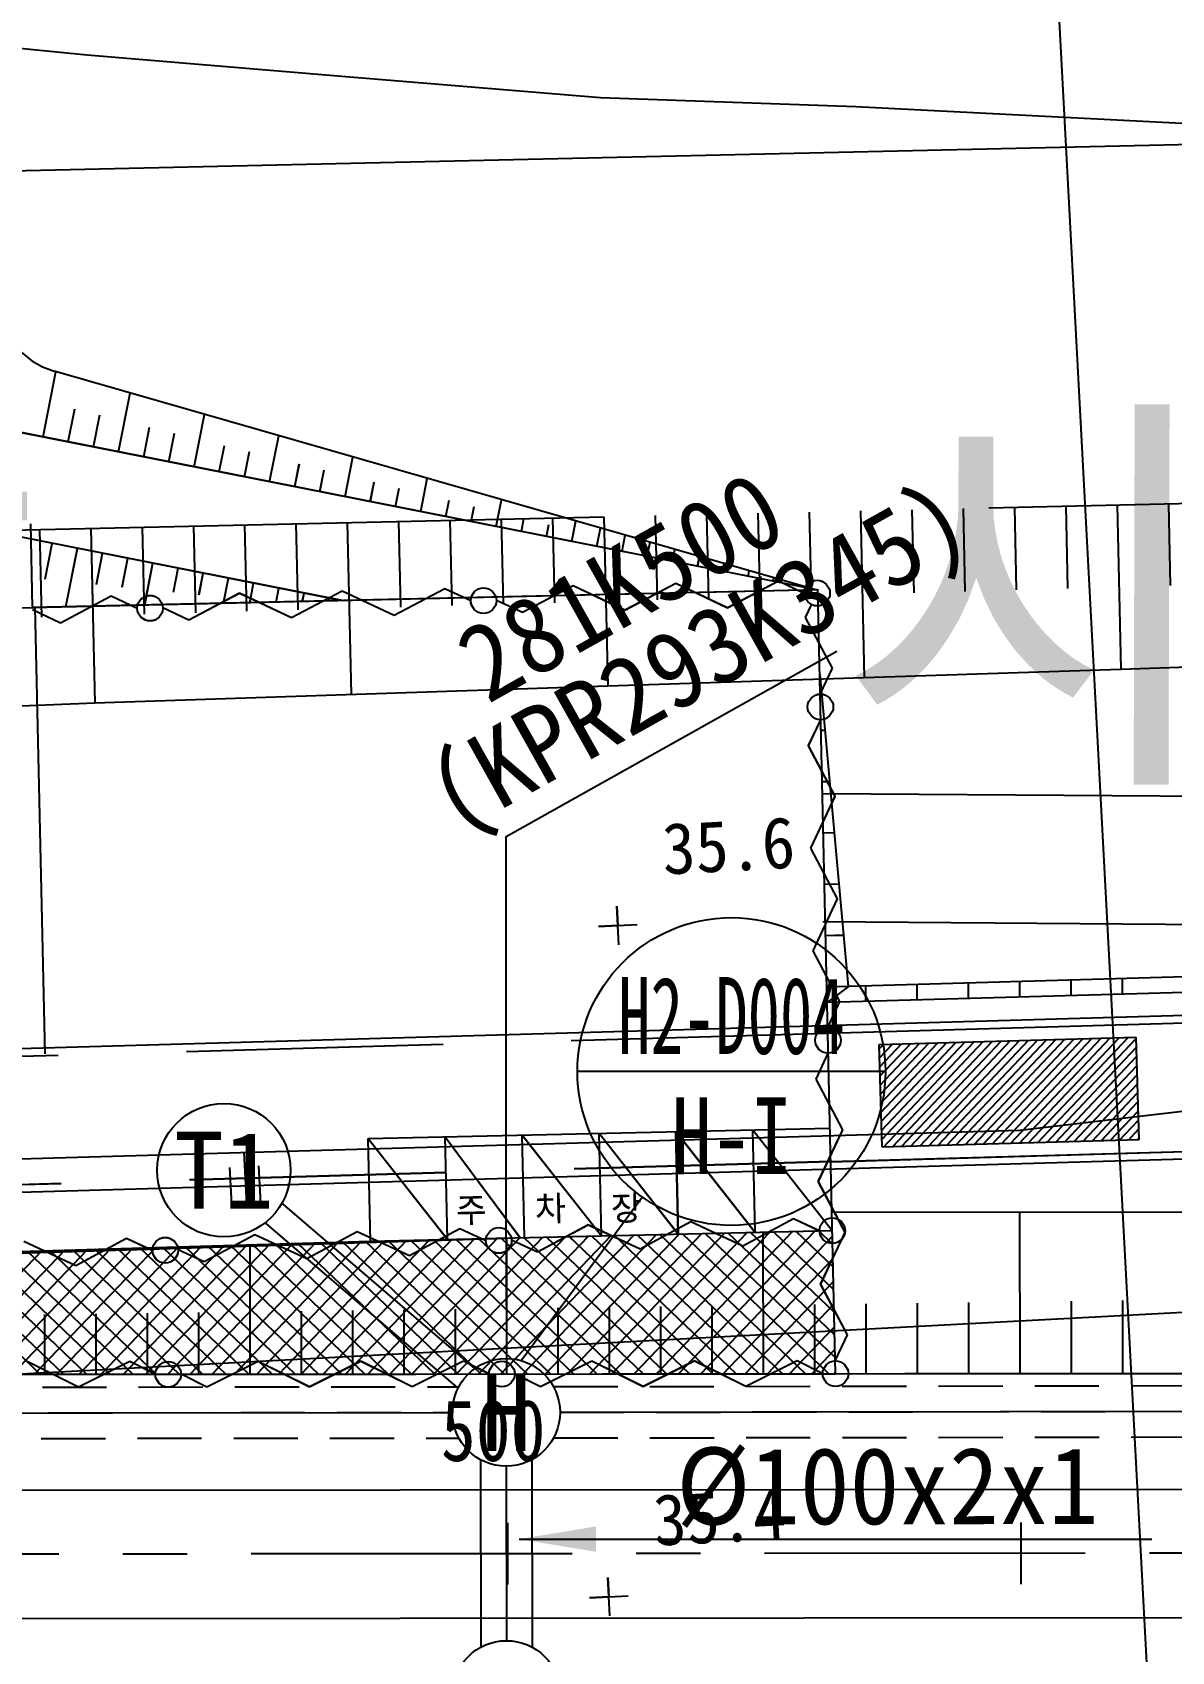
# Model space of a CAD drawing. Header units: millimetres. Extents: x 11366 to 12162, y 1103 to 1810.
# Drawn here: x 11800.7 to 11845.1, y 1483.6 to 1546.8 of the extents above; entities that cross this region are included whole.
import ezdxf
from ezdxf.enums import TextEntityAlignment as Align
from ezdxf.xclip import XClip

# ---------------------------------------------------------------- set-up
doc = ezdxf.new("R2010")
doc.units = ezdxf.units.MM
doc.header["$LTSCALE"] = 10
doc.header["$MEASUREMENT"] = 0
doc.header["$XCLIPFRAME"] = 2
for name, pattern in [('CENTER', [2, 1.25, -0.25, 0.25, -0.25]), ('DASHEDX2', [1.5, 1, -0.5]), ('HIDDEN', [0.375, 0.25, -0.125])]:
    doc.linetypes.add(name, pattern=pattern)
for name, color, linetype in [('TN-MANH', 4, 'Continuous'), ('TT-WIRE-EQPM', 6, 'Continuous'), ('TZ-BASE', 253, 'Continuous'), ('TZ-CABL', 4, 'Continuous')]:
    doc.layers.add(name, color=color, linetype=linetype)
doc.styles.add('GR', font='GulimChe.ttf')
doc.styles.get("Standard").update_dxf_attribs({"font": 'GulimChe.ttf'})
doc.linetypes.add('ZIGZAG', pattern='A,0.0001,-0.2,[131,ltypeshp.shx,S=0.2,R=0,X=-0.2,Y=0],-0.4,[131,ltypeshp.shx,S=0.2,R=180,X=0.2,Y=0],-0.2', length=0.8001)
doc.dimstyles.get("Standard").update_dxf_attribs({"dimtxt": 0.18, "dimasz": 0.18, "dimexe": 0.18, "dimexo": 0.0625, "dimgap": 0.09, "dimtad": 0, "dimtih": 1, "dimtoh": 1, "dimdec": 4, "dimzin": 0, "dimdsep": 46, "dimtxsty": 'Standard', "dimcen": 0.09, "dimadec": 0, "dimazin": 0, "dimtfac": 1, "dimtdec": 4, "dimtofl": 0, "dimtmove": 0, "dimatfit": 3, "dimfxl": 0, "dimtolj": 1, "dimtzin": 0, "dimarcsym": 0})

# ---------------------------------------------------------------- blocks, each defined once
blk = doc.blocks.new('JD-DFXGDFH6CHF')
at = {"layer": 'TZ-BASE'}
for p, q in [((417.389, 137.221), (435.968, -212.639)), ((283.454, 52.054), (699.949, 61.528)), ((383.607, 58.781, 36.194), (375.077, 59.61, 36.194)), ((393.377, 57.954, 36.194), (383.607, 58.781, 36.194)), ((403.609, 57.108, 36.194), (393.377, 57.954, 36.194)), ((413.555, 56.762, 36.194), (403.609, 57.108, 36.194)), ((427.328, 56.056, 36.194), (413.555, 56.762, 36.194)), ((381.888, 43.893), (382.39, 46.435)), ((381.889, 43.895), (382.391, 46.438)), ((411.812, 37.982), (382.321, 46.455)), ((411.813, 37.985), (382.322, 46.458)), ((384.831, 43.311), (385.284, 45.604)), ((384.832, 43.314), (385.285, 45.606)), ((382.869, 43.699), (383.124, 44.988)), ((382.87, 43.702), (383.124, 44.991)), ((412.109, 37.923), (379.191, 44.425)), ((412.109, 37.923), (379.191, 44.425)), ((412.11, 37.926), (379.192, 44.428)), ((412.11, 37.926), (379.192, 44.428)), ((383.85, 43.505), (384.096, 44.751)), ((383.851, 43.508), (384.097, 44.753)), ((385.812, 43.118), (386.041, 44.275)), ((385.813, 43.12), (386.042, 44.278)), ((387.774, 42.73), (388.177, 44.772)), ((387.775, 42.733), (388.178, 44.775)), ((386.793, 42.924), (387.013, 44.038)), ((386.794, 42.927), (387.014, 44.041)), ((388.755, 42.536), (388.958, 43.562)), ((388.756, 42.539), (388.959, 43.565)), ((390.717, 42.149), (391.071, 43.941)), ((390.718, 42.151), (391.072, 43.944)), ((389.736, 42.342), (389.93, 43.325)), ((389.737, 42.345), (389.931, 43.328)), ((393.66, 41.567), (393.965, 43.109)), ((393.661, 41.57), (393.966, 43.112)), ((391.698, 41.955), (391.875, 42.849)), ((391.699, 41.958), (391.876, 42.852)), ((392.679, 41.761), (392.847, 42.612)), ((392.68, 41.764), (392.848, 42.615)), ((393.555, 37.511), (372.049, 41.759)), ((393.556, 37.514), (372.05, 41.762)), ((394.641, 41.374), (394.792, 42.136)), ((394.642, 41.376), (394.793, 42.139)), ((395.622, 41.18), (395.764, 41.899)), ((395.623, 41.182), (395.765, 41.902)), ((396.603, 40.986), (396.859, 42.278)), ((396.604, 40.989), (396.86, 42.281)), ((397.585, 40.795), (397.71, 41.426)), ((397.585, 40.792), (397.709, 41.424)), ((398.566, 40.601), (398.683, 41.189)), ((398.566, 40.598), (398.682, 41.186)), ((399.547, 40.405), (399.752, 41.447)), ((399.548, 40.407), (399.753, 41.449)), ((381.483, 37.238), (381.409, 40.504)), ((381.484, 37.241), (381.41, 40.507)), ((400.528, 40.211), (400.626, 40.711)), ((400.529, 40.214), (400.627, 40.713)), ((401.509, 40.017), (401.599, 40.473)), ((401.51, 40.02), (401.6, 40.476)), ((402.49, 39.823), (402.646, 40.615)), ((402.491, 39.826), (402.647, 40.618)), ((403.471, 39.629), (403.611, 40.338)), ((403.472, 39.632), (403.612, 40.341)), ((404.452, 39.436), (404.575, 40.061)), ((404.453, 39.438), (404.576, 40.064)), ((405.433, 39.242), (405.54, 39.784)), ((405.434, 39.245), (405.541, 39.787)), ((381.971, 38.353), (382.246, 39.745)), ((381.972, 38.356), (382.247, 39.747)), ((382.776, 37.267), (383.227, 39.551)), ((382.777, 37.27), (383.228, 39.554)), ((383.969, 38.147), (384.208, 39.357)), ((383.97, 38.15), (384.209, 39.36)), ((384.968, 38.044), (385.189, 39.163)), ((384.969, 38.047), (385.19, 39.166)), ((406.414, 39.048), (406.505, 39.507)), ((406.415, 39.051), (406.505, 39.509)), ((407.395, 38.854), (407.469, 39.23)), ((407.396, 38.857), (407.47, 39.232)), ((385.848, 37.337), (386.17, 38.97)), ((385.849, 37.339), (386.171, 38.972)), ((386.966, 37.838), (387.151, 38.776)), ((386.967, 37.841), (387.152, 38.778)), ((387.965, 37.735), (388.132, 38.582)), ((387.966, 37.738), (388.133, 38.585)), ((408.376, 38.661), (408.434, 38.952)), ((408.377, 38.663), (408.435, 38.955)), ((409.357, 38.467), (409.398, 38.675)), ((409.358, 38.469), (409.399, 38.678)), ((412.075, 37.93), (381.483, 37.238)), ((388.919, 37.406), (389.113, 38.388)), ((388.92, 37.409), (389.114, 38.391)), ((389.943, 37.429), (390.094, 38.194)), ((389.944, 37.432), (390.095, 38.197)), ((390.967, 37.452), (391.075, 38.001)), ((390.968, 37.455), (391.076, 38.003)), ((393.544, 37.889), (391.567, 36.844)), ((393.543, 37.886), (391.567, 36.841)), ((395.566, 36.932), (393.543, 37.886)), ((395.566, 36.934), (393.544, 37.889)), ((397.543, 37.979), (395.566, 36.934)), ((397.542, 37.977), (395.566, 36.932)), ((398.553, 37.5), (397.542, 37.977)), ((398.554, 37.502), (397.543, 37.979)), ((402.541, 38.09), (400.564, 37.045)), ((402.542, 38.092), (400.565, 37.047)), ((404.563, 37.135), (402.541, 38.09)), ((404.564, 37.138), (402.542, 38.092)), ((406.54, 38.18), (404.563, 37.135)), ((406.541, 38.183), (404.564, 37.138)), ((408.562, 37.226), (406.54, 38.18)), ((408.563, 37.228), (406.541, 38.183)), ((410.539, 38.271), (408.562, 37.226)), ((410.54, 38.273), (408.563, 37.228)), ((410.338, 38.273), (410.363, 38.398)), ((410.339, 38.276), (410.364, 38.401)), ((411.55, 37.794), (410.539, 38.271)), ((411.551, 37.796), (410.54, 38.273)), ((411.319, 38.079), (411.327, 38.121)), ((411.32, 38.082), (411.328, 38.124)), ((412.766, 7.377), (412.075, 37.93)), ((364.089, 36.847), (381.584, 37.243)), ((381.978, 19.847), (381.584, 37.243)), ((384.546, 37.683), (382.569, 36.638)), ((384.547, 37.686), (382.57, 36.641)), ((385.557, 37.206), (384.546, 37.683)), ((385.558, 37.208), (384.547, 37.686)), ((389.544, 37.796), (387.568, 36.751)), ((389.545, 37.799), (387.569, 36.754)), ((391.567, 36.841), (389.544, 37.796)), ((391.567, 36.844), (389.545, 37.799)), ((391.991, 37.475), (392.057, 37.807)), ((391.992, 37.478), (392.057, 37.81)), ((393.015, 37.499), (393.038, 37.613)), ((393.016, 37.501), (393.038, 37.616)), ((400.564, 37.045), (399.553, 37.522)), ((400.565, 37.047), (399.554, 37.525)), ((411.6, 36.858), (411.834, 37.354)), ((411.601, 36.861), (411.835, 37.356)), ((364.088, 36.845), (381.583, 37.24)), ((382.569, 36.638), (381.483, 37.15)), ((382.57, 36.641), (381.484, 37.153)), ((381.977, 19.845), (381.583, 37.24)), ((387.569, 36.754), (386.557, 37.231)), ((387.568, 36.751), (386.557, 37.228)), ((412.645, 34.881), (411.6, 36.858)), ((412.645, 34.884), (411.601, 36.861)), ((412.167, 33.87), (412.645, 34.881)), ((412.168, 33.873), (412.645, 34.884)), ((413.277, 22.468), (412.174, 34.63)), ((413.278, 22.471), (412.175, 34.633)), ((411.713, 31.859), (412.19, 32.87)), ((411.714, 31.862), (412.191, 32.873)), ((412.372, 32.45), (412.199, 32.446)), ((412.373, 32.453), (412.2, 32.449)), ((412.758, 29.883), (411.713, 31.859)), ((412.758, 29.885), (411.714, 31.862)), ((412.553, 30.453), (412.245, 30.447)), ((412.554, 30.456), (412.246, 30.449)), ((411.803, 27.86), (412.758, 29.883)), ((411.804, 27.863), (412.758, 29.885)), ((412.734, 28.457), (412.29, 28.447)), ((412.735, 28.46), (412.291, 28.45)), ((412.848, 25.884), (411.803, 27.86)), ((412.849, 25.886), (411.804, 27.863)), ((411.894, 23.864), (412.849, 25.886)), ((411.894, 23.861), (412.848, 25.884)), ((412.915, 26.461), (412.335, 26.448)), ((412.916, 26.463), (412.336, 26.45)), ((404.324, 24.101, 35.571), (404.244, 25.599, 35.571)), ((404.244, 25.599, 35.571), (404.284, 24.85, 35.571)), ((403.535, 24.811, 35.571), (405.033, 24.89, 35.571)), ((404.284, 24.85, 35.571), (403.535, 24.811, 35.571)), ((699.425, 24.269), (0.011, -12.873)), ((413.096, 24.464), (412.38, 24.448)), ((413.097, 24.467), (412.381, 24.451)), ((412.939, 21.887), (411.894, 23.864)), ((412.938, 21.885), (411.894, 23.861)), ((430.032, 22.948), (413.277, 22.468)), ((430.033, 22.951), (413.278, 22.471)), ((423.953, 22.172), (423.952, 22.774)), ((423.954, 22.174), (423.953, 22.777)), ((413.278, 22.471), (412.426, 22.451)), ((413.277, 22.468), (412.426, 22.449)), ((413.277, 22.468), (412.439, 21.842)), ((429.92, 22.343), (412.439, 21.842)), ((413.278, 22.471), (412.44, 21.844)), ((429.92, 22.345), (412.44, 21.844)), ((413.953, 21.885), (413.952, 22.487)), ((413.954, 21.888), (413.953, 22.49)), ((415.953, 21.942), (415.952, 22.545)), ((415.954, 21.945), (415.953, 22.547)), ((417.953, 22), (417.952, 22.602)), ((417.954, 22.002), (417.953, 22.605)), ((419.953, 22.057), (419.952, 22.659)), ((419.954, 22.06), (419.953, 22.662)), ((421.953, 22.114), (421.952, 22.717)), ((421.954, 22.117), (421.953, 22.719)), ((412.461, 20.874), (412.938, 21.885)), ((412.462, 20.876), (412.939, 21.887)), ((414.471, 20.043), (414.63, 20.212)), ((414.472, 20.205), (424.468, 20.491)), ((414.58, 16.206), (414.472, 20.205)), ((414.473, 20.208), (424.468, 20.494)), ((414.581, 16.209), (414.473, 20.208)), ((414.48, 19.689), (414.984, 20.222)), ((414.49, 19.335), (415.337, 20.232)), ((414.499, 18.981), (415.69, 20.242)), ((414.509, 18.627), (416.044, 20.253)), ((414.519, 18.273), (416.397, 20.263)), ((414.528, 17.919), (416.751, 20.273)), ((414.538, 17.565), (417.104, 20.283)), ((414.547, 17.211), (417.457, 20.293)), ((414.557, 16.857), (417.811, 20.303)), ((414.567, 16.503), (418.164, 20.313)), ((414.634, 16.211), (418.518, 20.324)), ((414.987, 16.221), (418.871, 20.334)), ((415.341, 16.231), (419.225, 20.344)), ((415.694, 16.241), (419.578, 20.354)), ((416.048, 16.251), (419.931, 20.364)), ((416.401, 16.261), (420.285, 20.374)), ((416.754, 16.271), (420.638, 20.384)), ((417.108, 16.281), (420.992, 20.394)), ((417.461, 16.292), (421.345, 20.405)), ((417.815, 16.302), (421.698, 20.415)), ((418.168, 16.312), (422.052, 20.425)), ((418.521, 16.322), (422.405, 20.435)), ((418.875, 16.332), (422.759, 20.445)), ((419.228, 16.342), (423.112, 20.455)), ((419.582, 16.352), (423.465, 20.465)), ((419.935, 16.363), (423.819, 20.476)), ((420.289, 16.373), (424.172, 20.486)), ((420.642, 16.383), (424.464, 20.43)), ((424.468, 20.494), (424.583, 16.496)), ((424.468, 20.491), (424.582, 16.493)), ((412.007, 18.865), (412.485, 19.876)), ((412.007, 18.863), (412.484, 19.874)), ((420.995, 16.393), (424.474, 20.077)), ((421.349, 16.403), (424.484, 19.724)), ((439.948, 19.205), (419.954, 16.858)), ((421.702, 16.413), (424.494, 19.37)), ((422.056, 16.423), (424.504, 19.017)), ((413.052, 16.888), (412.007, 18.865)), ((413.052, 16.886), (412.007, 18.863)), ((422.409, 16.433), (424.515, 18.663)), ((422.762, 16.444), (424.525, 18.31)), ((423.116, 16.454), (424.535, 17.957)), ((423.469, 16.464), (424.545, 17.603)), ((423.823, 16.474), (424.555, 17.25)), ((419.954, 16.858), (299.863, 13.414)), ((394.554, 16.546), (412.55, 16.953)), ((394.554, 16.546), (397.644, 12.615)), ((394.645, 12.532), (394.554, 16.546)), ((394.555, 16.549), (412.551, 16.955)), ((394.555, 16.549), (397.645, 12.617)), ((394.646, 12.535), (394.555, 16.549)), ((397.554, 16.614), (400.485, 12.679)), ((397.644, 12.615), (397.554, 16.614)), ((397.555, 16.616), (400.485, 12.682)), ((397.645, 12.617), (397.555, 16.616)), ((400.553, 16.681), (403.643, 12.75)), ((400.643, 12.682), (400.553, 16.681)), ((400.554, 16.684), (403.643, 12.753)), ((400.644, 12.685), (400.554, 16.684)), ((403.552, 16.749), (406.642, 12.818)), ((403.643, 12.75), (403.552, 16.749)), ((403.553, 16.752), (406.643, 12.821)), ((403.643, 12.753), (403.553, 16.752)), ((406.551, 16.817), (409.641, 12.886)), ((406.642, 12.818), (406.551, 16.817)), ((406.552, 16.82), (409.642, 12.889)), ((406.643, 12.821), (406.552, 16.82)), ((409.551, 16.888), (412.641, 12.956)), ((409.642, 12.889), (409.551, 16.888)), ((409.551, 16.885), (412.64, 12.954)), ((409.641, 12.886), (409.551, 16.885)), ((412.097, 14.864), (413.052, 16.886)), ((412.098, 14.866), (413.052, 16.888)), ((424.582, 16.493), (414.58, 16.206)), ((424.583, 16.496), (414.581, 16.209)), ((424.176, 16.484), (424.565, 16.896)), ((424.529, 16.494), (424.575, 16.543)), ((389.707, 16.014, 36.559), (389.814, 14.004, 36.559)), ((389.151, 15.419, 36.559), (389.228, 13.973, 36.559)), ((390.379, 14.012, 36.559), (390.302, 15.48, 36.559)), ((413.142, 12.887), (412.097, 14.864)), ((413.143, 12.889), (412.098, 14.866)), ((407.128, 13.292), (405.158, 12.234)), ((407.129, 13.294), (405.159, 12.236)), ((409.157, 12.351), (407.128, 13.292)), ((409.157, 12.354), (407.129, 13.294)), ((411.127, 13.412), (409.157, 12.354)), ((411.126, 13.41), (409.157, 12.351)), ((412.141, 12.939), (411.126, 13.41)), ((412.141, 12.942), (411.127, 13.412)), ((419.958, 7.385), (419.952, 13.685)), ((419.959, 7.388), (419.953, 13.688)), ((379.954, 12.049), (399.953, 12.667)), ((379.955, 12.052), (399.954, 12.67)), ((385.138, 12.645), (383.168, 11.586)), ((385.138, 12.647), (383.169, 11.589)), ((386.153, 12.177), (385.138, 12.647)), ((386.152, 12.174), (385.138, 12.645)), ((390.136, 12.794), (388.166, 11.736)), ((390.135, 12.792), (388.166, 11.733)), ((392.164, 11.851), (390.135, 12.792)), ((392.165, 11.854), (390.136, 12.794)), ((394.134, 12.91), (392.164, 11.851)), ((394.134, 12.912), (392.165, 11.854)), ((393.675, 7.365), (398.718, 12.642)), ((396.163, 11.971), (394.134, 12.912)), ((396.162, 11.969), (394.134, 12.91)), ((394.54, 7.365), (399.602, 12.662)), ((394.645, 12.547), (412.64, 12.954)), ((395.405, 7.366), (400.485, 12.682)), ((398.132, 13.027), (396.162, 11.969)), ((398.133, 13.03), (396.163, 11.971)), ((396.27, 7.367), (401.369, 12.702)), ((397.135, 7.367), (402.253, 12.722)), ((403.468, 7.372), (397.973, 12.625)), ((398.001, 7.368), (403.136, 12.742)), ((399.146, 12.557), (398.132, 13.027)), ((399.147, 12.559), (398.133, 13.03)), ((404.372, 7.373), (398.856, 12.645)), ((398.866, 7.369), (404.02, 12.761)), ((399.731, 7.369), (404.904, 12.781)), ((405.276, 7.374), (399.74, 12.665)), ((399.958, 7.367), (399.953, 12.667)), ((399.959, 7.37), (399.954, 12.67)), ((400.596, 7.37), (405.787, 12.801)), ((406.18, 7.374), (400.624, 12.685)), ((403.13, 13.174), (401.16, 12.116)), ((403.131, 13.177), (401.161, 12.118)), ((401.461, 7.371), (406.671, 12.821)), ((407.083, 7.375), (401.507, 12.705)), ((402.327, 7.371), (407.555, 12.841)), ((407.987, 7.376), (402.391, 12.725)), ((405.158, 12.234), (403.13, 13.174)), ((405.159, 12.236), (403.131, 13.177)), ((403.192, 7.372), (408.438, 12.861)), ((408.891, 7.376), (403.275, 12.745)), ((404.057, 7.373), (409.322, 12.881)), ((409.795, 7.377), (404.158, 12.765)), ((404.922, 7.373), (410.206, 12.901)), ((410.699, 7.378), (405.042, 12.785)), ((405.787, 7.374), (411.089, 12.921)), ((411.603, 7.379), (405.926, 12.805)), ((406.653, 7.375), (411.973, 12.941)), ((412.507, 7.379), (406.809, 12.825)), ((407.518, 7.375), (412.646, 12.741)), ((412.753, 8.008), (407.693, 12.845)), ((412.733, 8.892), (408.577, 12.865)), ((412.713, 9.775), (409.46, 12.884)), ((409.958, 7.376), (409.953, 12.893)), ((409.959, 7.379), (409.954, 12.896)), ((412.693, 10.659), (410.344, 12.904)), ((412.673, 11.543), (411.228, 12.924)), ((412.653, 12.426), (412.111, 12.944)), ((412.187, 10.865), (413.142, 12.887)), ((412.188, 10.867), (413.143, 12.889)), ((337.668, 10.87), (394.645, 12.547)), ((381.776, 7.356), (376.888, 12.027)), ((377.236, 7.352), (381.843, 12.173)), ((382.68, 7.356), (377.766, 12.053)), ((378.101, 7.353), (382.733, 12.199)), ((383.584, 7.357), (378.644, 12.079)), ((378.966, 7.353), (383.623, 12.225)), ((384.488, 7.358), (379.521, 12.105)), ((379.832, 7.354), (384.512, 12.251)), ((385.391, 7.358), (380.399, 12.13)), ((380.697, 7.355), (385.402, 12.278)), ((383.168, 11.586), (381.139, 12.527)), ((383.169, 11.589), (381.14, 12.53)), ((386.295, 7.359), (381.276, 12.156)), ((381.562, 7.355), (386.291, 12.304)), ((387.199, 7.36), (382.154, 12.182)), ((382.427, 7.356), (387.181, 12.33)), ((388.103, 7.361), (383.031, 12.208)), ((383.292, 7.357), (388.07, 12.356)), ((389.007, 7.361), (383.909, 12.234)), ((384.157, 7.357), (388.96, 12.382)), ((389.911, 7.362), (384.786, 12.259)), ((385.023, 7.358), (389.85, 12.408)), ((390.814, 7.363), (385.664, 12.285)), ((385.888, 7.359), (390.739, 12.435)), ((391.718, 7.363), (386.542, 12.311)), ((386.753, 7.359), (391.629, 12.461)), ((388.166, 11.733), (387.151, 12.204)), ((388.166, 11.736), (387.152, 12.206)), ((392.622, 7.364), (387.419, 12.337)), ((387.618, 7.36), (392.518, 12.487)), ((393.526, 7.365), (388.297, 12.363)), ((388.483, 7.361), (393.408, 12.513)), ((394.43, 7.365), (389.174, 12.389)), ((389.349, 7.361), (394.297, 12.539)), ((389.959, 7.361), (389.954, 12.361)), ((389.958, 7.358), (389.954, 12.358)), ((395.334, 7.366), (390.052, 12.414)), ((390.214, 7.362), (395.183, 12.562)), ((396.237, 7.367), (390.929, 12.44)), ((391.079, 7.363), (396.067, 12.582)), ((397.141, 7.367), (391.807, 12.466)), ((391.944, 7.363), (396.951, 12.602)), ((398.045, 7.368), (392.684, 12.492)), ((392.809, 7.364), (397.834, 12.622)), ((398.949, 7.369), (393.562, 12.518)), ((399.853, 7.37), (394.439, 12.543)), ((400.757, 7.37), (395.322, 12.565)), ((401.66, 7.371), (396.205, 12.585)), ((402.564, 7.372), (397.089, 12.605)), ((401.16, 12.116), (400.146, 12.586)), ((401.161, 12.118), (400.147, 12.589)), ((408.383, 7.376), (412.666, 11.857)), ((409.248, 7.377), (412.686, 10.974)), ((413.232, 8.888), (412.187, 10.865)), ((413.233, 8.89), (412.188, 10.867)), ((413.959, 7.382), (413.957, 10.1)), ((415.958, 7.381), (415.956, 10.123)), ((415.959, 7.384), (415.957, 10.125)), ((417.959, 7.386), (417.956, 10.151)), ((417.958, 7.383), (417.956, 10.148)), ((421.959, 7.389), (421.956, 10.202)), ((421.958, 7.387), (421.956, 10.199)), ((423.959, 7.391), (423.956, 10.227)), ((423.958, 7.389), (423.956, 10.225)), ((381.958, 7.351), (381.956, 9.688)), ((381.959, 7.353), (381.957, 9.691)), ((383.958, 7.352), (383.956, 9.714)), ((383.959, 7.355), (383.957, 9.717)), ((385.958, 7.354), (385.956, 9.74)), ((385.959, 7.357), (385.957, 9.742)), ((387.958, 7.356), (387.956, 9.765)), ((387.959, 7.359), (387.957, 9.768)), ((391.958, 7.36), (391.956, 9.816)), ((391.959, 7.362), (391.957, 9.819)), ((393.958, 7.361), (393.956, 9.842)), ((393.959, 7.364), (393.957, 9.844)), ((395.958, 7.363), (395.956, 9.867)), ((395.959, 7.366), (395.957, 9.87)), ((397.958, 7.365), (397.956, 9.893)), ((397.959, 7.368), (397.957, 9.896)), ((401.958, 7.369), (401.956, 9.944)), ((401.959, 7.371), (401.957, 9.947)), ((403.958, 7.37), (403.956, 9.969)), ((403.959, 7.373), (403.957, 9.972)), ((405.958, 7.372), (405.956, 9.995)), ((405.959, 7.375), (405.957, 9.998)), ((407.958, 7.374), (407.956, 10.02)), ((407.959, 7.377), (407.957, 10.023)), ((410.113, 7.377), (412.706, 10.09)), ((411.958, 7.378), (411.956, 10.072)), ((411.959, 7.38), (411.957, 10.074)), ((413.958, 7.38), (413.956, 10.097)), ((410.979, 7.378), (412.726, 9.206)), ((412.755, 7.877), (413.232, 8.888)), ((412.756, 7.879), (413.233, 8.89)), ((411.844, 7.379), (412.746, 8.323)), ((383.267, 6.85), (381.266, 7.848)), ((383.268, 6.853), (381.267, 7.851)), ((385.266, 7.852), (383.267, 6.85)), ((385.267, 7.855), (383.268, 6.853)), ((386.266, 7.353), (385.266, 7.852)), ((386.267, 7.355), (385.267, 7.855)), ((390.266, 7.857), (388.267, 6.855)), ((390.267, 7.859), (388.268, 6.857)), ((392.267, 6.858), (390.266, 7.857)), ((392.268, 6.861), (390.267, 7.859)), ((394.266, 7.86), (392.267, 6.858)), ((394.267, 7.863), (392.268, 6.861)), ((396.267, 6.862), (394.266, 7.86)), ((396.268, 6.865), (394.267, 7.863)), ((398.266, 7.864), (396.267, 6.862)), ((398.267, 7.866), (396.268, 6.865)), ((399.266, 7.365), (398.266, 7.864)), ((399.267, 7.367), (398.267, 7.866)), ((403.266, 7.868), (401.267, 6.867)), ((403.267, 7.871), (401.268, 6.869)), ((405.267, 6.87), (403.266, 7.868)), ((405.268, 6.873), (403.267, 7.871)), ((407.266, 7.872), (405.267, 6.87)), ((407.267, 7.874), (405.268, 6.873)), ((409.267, 6.874), (407.266, 7.872)), ((409.268, 6.876), (407.267, 7.874)), ((411.266, 7.876), (409.267, 6.874)), ((411.267, 7.878), (409.268, 6.876)), ((412.266, 7.377), (411.266, 7.876)), ((412.267, 7.379), (411.267, 7.878)), ((337.748, 7.319), (412.766, 7.377)), ((388.267, 6.855), (387.266, 7.354)), ((388.268, 6.857), (387.267, 7.356)), ((401.267, 6.867), (400.266, 7.366)), ((401.268, 6.869), (400.267, 7.368)), ((412.709, 7.379), (412.766, 7.439)), ((-0.002, 2.486), (471.521, 2.918)), ((298.798, 2.766), (498.798, 2.942)), ((400.001, -0.837), (399.999, 1.563)), ((400.001, -0.845), (399.999, 1.555)), ((420.001, -0.819), (419.999, 1.581)), ((420.001, -0.827), (419.999, 1.573)), ((403.974, -2.066, 35.418), (403.894, -0.569, 35.418)), ((403.894, -0.569, 35.418), (403.934, -1.318, 35.418)), ((403.185, -1.357, 35.418), (404.683, -1.278, 35.418)), ((403.934, -1.318, 35.418), (403.185, -1.357, 35.418)), ((298.802, -2.234), (498.802, -2.058)), ((301.076, -2.238), (436.621, -2.114))]:
    blk.add_line(p, q, dxfattribs=at)
at = {"layer": 'TZ-BASE', "linetype": 'DASHEDX2', "ltscale": 3}
for p, q in [((283.773, 38.057), (699.948, 47.524)), ((423.882, 34.843), (443.872, 35.498)), ((403.892, 34.188), (423.882, 34.843)), ((383.901, 33.533), (403.892, 34.188)), ((363.916, 32.679), (383.901, 33.533))]:
    blk.add_line(p, q, dxfattribs=at)
at = {"layer": 'TZ-BASE', "linetype": 'DASHEDX2'}
for p, q in [((415.739, 41.059), (415.812, 37.82)), ((417.738, 41.105), (417.811, 37.876)), ((419.738, 41.15), (419.811, 37.931)), ((421.737, 41.196), (421.81, 37.987)), ((423.736, 41.241), (423.882, 34.843)), ((423.736, 41.241), (423.882, 34.843)), ((425.736, 41.287), (425.809, 38.098)), ((387.746, 40.423), (387.823, 37.043)), ((389.745, 40.468), (389.822, 37.099)), ((391.745, 40.514), (391.821, 37.154)), ((393.744, 40.559), (393.897, 33.861)), ((395.744, 40.604), (395.82, 37.265)), ((397.743, 40.65), (397.819, 37.321)), ((399.743, 40.695), (399.818, 37.376)), ((401.741, 40.738), (401.817, 37.429)), ((401.742, 40.741), (401.817, 37.432)), ((403.742, 40.786), (403.892, 34.188)), ((403.742, 40.786), (403.892, 34.188)), ((405.741, 40.832), (405.816, 37.543)), ((407.741, 40.877), (407.815, 37.598)), ((409.74, 40.923), (409.814, 37.654)), ((411.74, 40.968), (411.814, 37.709)), ((413.739, 41.014), (413.887, 34.516)), ((381.747, 40.286), (381.825, 36.867)), ((383.746, 40.329), (383.901, 33.531)), ((383.747, 40.332), (383.901, 33.533)), ((383.747, 40.332), (383.901, 33.533)), ((385.746, 40.377), (385.823, 36.988)), ((412.466, 20.642), (344.15, 18.683)), ((412.467, 20.645), (344.151, 18.686)), ((412.579, 15.643), (337.609, 13.493)), ((412.58, 15.646), (337.61, 13.496))]:
    blk.add_line(p, q, dxfattribs=at)
at = {"layer": 'TZ-BASE', "ltscale": 10}
for p, q in [((412.075, 37.93), (381.483, 37.238)), ((412.076, 37.932), (381.484, 37.241)), ((412.766, 7.377), (412.075, 37.93)), ((412.767, 7.379), (412.076, 37.932)), ((394.645, 12.547), (412.64, 12.954)), ((394.646, 12.55), (412.641, 12.956)), ((337.668, 10.87), (394.645, 12.547)), ((337.669, 10.873), (394.646, 12.55)), ((337.749, 7.322), (412.767, 7.379)), ((337.749, 7.319), (412.766, 7.377))]:
    blk.add_line(p, q, dxfattribs=at)
at = {"layer": 'TZ-BASE', "linetype": 'ByBlock'}
for p, q in [((412.275, 30), (526.893, 29.125)), ((412.275, 25), (526.893, 24.125))]:
    blk.add_line(p, q, dxfattribs=at)
at = {"layer": 'TZ-BASE', "linetype": 'Continuous'}
for p, q in [((429.945, 21.443), (344.337, 18.988)), ((429.946, 21.446), (344.338, 18.991)), ((429.946, 21.143), (412.466, 20.642)), ((429.947, 21.146), (412.467, 20.645)), ((428.028, 15.786), (319.922, 12.686)), ((428.029, 15.789), (319.923, 12.689)), ((412.579, 15.643), (427.95, 16.084)), ((412.58, 15.646), (427.951, 16.086)), ((412.624, 13.678), (483.525, 13.742)), ((412.625, 13.681), (483.525, 13.745)), ((299.964, 7.276), (699.994, 7.638)), ((299.965, 7.279), (699.948, 7.641))]:
    blk.add_line(p, q, dxfattribs=at)
at = {"layer": 'TZ-BASE', "linetype": 'CENTER'}
blk.add_line((0, 0.01), (700, 0.643), dxfattribs=at)
at = {"layer": 'TZ-BASE'}
for centre in [(399.053, 37.511), (399.054, 37.513), (412.05, 37.805), (412.05, 37.805), (412.051, 37.807), (412.051, 37.807), (386.057, 37.217), (386.058, 37.22), (412.179, 33.373), (412.179, 33.37), (412.473, 20.376), (412.473, 20.374), (412.64, 12.954), (412.641, 12.956), (386.652, 12.192), (386.652, 12.189), (399.646, 12.572), (399.647, 12.574), (386.766, 7.353), (386.767, 7.356), (399.766, 7.365), (399.767, 7.368), (412.766, 7.377), (412.766, 7.377), (412.767, 7.379), (412.767, 7.379)]:
    blk.add_circle(centre, 0.5, dxfattribs=at)
for centre, start, end in [((383.149, 49.338), 181.29533, 253.97003), ((383.15, 49.341), 181.2953, 253.97001)]:
    blk.add_arc(centre, 3, start, end, dxfattribs=at)
for s, height, rotation, p in [('대    구    직    할    시', 12, 359.84119, (228.499, 32.173)), ('35.6', 2, 3.03981, (406.067, 26.833, 36.022)), ('주', 0.96, 1.29533, (397.984, 13.275)), ('주', 0.96, 1.2953, (397.984, 13.266)), ('차', 0.96, 1.29533, (401.068, 13.327)), ('차', 0.96, 1.2953, (401.069, 13.319)), ('장', 0.96, 1.29533, (404.031, 13.349)), ('장', 0.96, 1.2953, (404.032, 13.34)), ('35.4', 2, 3.03981, (405.717, 0.665, 36.042))]:
    blk.add_text(s, height=height, rotation=rotation, dxfattribs=at).set_placement(p)
at = {"layer": 'TZ-BASE', "width": 0.875}
blk.add_text('500', height=2.4, rotation=0.05184, dxfattribs=at).set_placement((399.429, 3.974), align=Align.CENTER)
blk = doc.blocks.new('JD-F45F5')
at = {"layer": 'TZ-BASE'}
blk.add_line((344.646, 93.958), (332.646, 93.958), dxfattribs=at)
at = {"layer": 'TZ-BASE', "flags": 128}
blk.add_lwpolyline([(329.869, 87.422), (329.869, 103.125), (342.758, 110.34)], dxfattribs=at)
at = {"layer": 'TZ-BASE'}
blk.add_circle((338.646, 93.958), 6, dxfattribs=at)
at = {"layer": 'TZ-BASE', "style": 'GR'}
for s, p in [('281K500', (329.134, 108.26)), ('(KPR293K345)', (327.88, 103.157))]:
    blk.add_text(s, height=3, rotation=29.23871, dxfattribs=at).set_placement(p)
for s, width, p in [('H2-D004', 0.65, (338.646, 96.118)), ('H-I', 0.8, (338.647, 91.458))]:
    blk.add_text(s, height=3, rotation=360, dxfattribs=dict(at, width=width)).set_placement(p, align=Align.MIDDLE)
at = {"layer": 'TZ-BASE'}
blk.add_text('Ø100x2x1', height=3, rotation=0.05182, dxfattribs=at).set_placement((344.72, 77.808), align=Align.MIDDLE)
blk.add_leader([(330.369, 75.731), (355.025, 75.731)], dimstyle='Standard', override={"dimtxt": 3, "dimasz": 3, "dimexe": 2, "dimexo": 3, "dimgap": 1, "dimtad": 0, "dimtih": 0, "dimcen": 1, "dimaunit": 1, "dimadec": 8, "dimtix": 1, "dimtofl": 1, "dimtmove": 2, "dimtvp": 2}, dxfattribs=at)

msp = doc.modelspace()

# ---------------------------------------------------------------- linework, layer by layer
at = {"layer": 'TN-MANH'}
for centre in [(11819.127, 1492.961), (11819.137, 1481.961)]:
    msp.add_circle(centre, 2.1, dxfattribs=at)
at = {"layer": 'TT-WIRE-EQPM'}
msp.add_circle((11808.129, 1502.399), 2.6, dxfattribs=at)
at = {"layer": 'TZ-BASE'}
msp.add_line((11819.704, 1494.98), (11824.431, 1501.355), dxfattribs=at)
at = {"layer": 'TZ-CABL', "linetype": 'ByBlock'}
for p, q in [((11817.904, 1494.669), (11810.428, 1501.085)), ((11817.253, 1493.91), (11809.777, 1500.327))]:
    msp.add_line(p, q, dxfattribs=at)
at = {"layer": 'TZ-CABL', "linetype": 'HIDDEN'}
for points in [[(11820.972, 1493.964), (11907.279, 1494.094)], [(11771.057, 1493.918), (11817.279, 1493.96)], [(11771.287, 1492.918), (11817.027, 1492.959)], [(11821.227, 1492.965), (11907.027, 1493.094)], [(11771.01, 1491.918), (11817.281, 1491.96)], [(11820.975, 1491.964), (11907.282, 1492.094)]]:
    msp.add_lwpolyline(points, dxfattribs=at)
at = {"layer": 'TZ-CABL', "linetype": 'ZIGZAG', "ltscale": 0.5}
for points in [[(11771.287, 1492.918), (11817.027, 1492.959)], [(11821.227, 1492.965), (11907.027, 1493.094)], [(11819.129, 1490.861), (11819.135, 1484.061)]]:
    msp.add_lwpolyline(points, dxfattribs=at)
at = {"layer": 'TZ-CABL'}
for points in [[(11818.128, 1491.114), (11818.135, 1483.807)], [(11820.128, 1491.116), (11820.135, 1483.809)]]:
    msp.add_lwpolyline(points, dxfattribs=at)

# ---------------------------------------------------------------- block references
at = {"layer": 'TZ-BASE'}
ref = msp.add_blockref('JD-DFXGDFH6CHF', (11419.192, 1487.09), dxfattribs=at)
XClip(ref).set_block_clipping_path([(69.9338669773, 75.0555249423), (70.0659624774, -74.8004272748), (700.0683191703, -74.3568896312), (699.933692272, 75.5313861654)])
msp.add_blockref('JD-F45F5', (11489.258, 1412.289), dxfattribs=at)

# ---------------------------------------------------------------- texts
at = {"layer": 'TN-MANH', "linetype": 'ByBlock'}
msp.add_text('H', height=3, rotation=360, dxfattribs=at).set_placement((11819.127, 1492.961), align=Align.MIDDLE)
at = {"layer": 'TT-WIRE-EQPM'}
msp.add_text('T1', height=3, rotation=360, dxfattribs=at).set_placement((11808.129, 1502.399), align=Align.MIDDLE)

doc.saveas('drawing.dxf')
